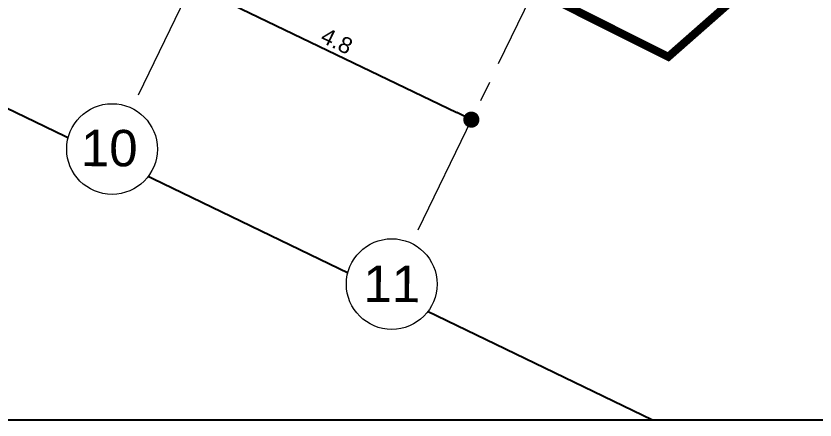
# Model space of a CAD drawing. Header units: metres. Extents: x -466 to 1322, y -1072 to 50.
# Drawn here: x 440.78 to 453.12, y -223.86 to -217.61 of the extents above; entities that cross this region are included whole.
import ezdxf

# ---------------------------------------------------------------- set-up
doc = ezdxf.new("R2010")
doc.units = ezdxf.units.M
doc.set_wipeout_variables(frame=1)
doc.linetypes.add('CENTER2', pattern=[28.575, 19.05, -3.175, 3.175, -3.175])
doc.linetypes.add('OCULTA2', pattern=[0.3, 0.2, -0.1])
for name, color, linetype, lineweight in [('A - TXT 100 -1', 2, 'Continuous', 0), ('A-COTAS', 41, 'Continuous', 0), ('A-EJES', 61, 'CENTER2', 0)]:
    doc.layers.add(name, color=color, linetype=linetype, lineweight=lineweight)
doc.layers.add('AKU_Poligono', color=1, linetype='Continuous')
doc.layers.add('Poligono Fisico', color=3, linetype='Continuous')
doc.layers.add('Hatch escaleras', color=7, linetype='Continuous', lineweight=0, true_color=0x78372d)
doc.styles.get("Standard").update_dxf_attribs({"font": 'arial.ttf'})
doc.styles.add('Style-Arial', font='arial.ttf')
doc.dimstyles.new('ISO-25', dxfattribs={"dimscale": 0.1, "dimtxt": 2.5, "dimasz": 2.5, "dimexe": 1.25, "dimexo": 0.625, "dimtad": 1, "dimdsep": 46, "dimtxsty": 'Standard', "dimblk": 'DOT', "dimcen": 2.5, "dimadec": 0, "dimazin": 0, "dimtfac": 1, "dimtmove": 0, "dimatfit": 3, "dimfxl": 1, "dimarcsym": 0})

# ---------------------------------------------------------------- blocks, each defined once
blk = doc.blocks.new('_Dot')
at = {"color": 0, "linetype": 'ByBlock', "lineweight": -2}
blk.add_line((-0.5, 0), (-1, 0), dxfattribs=at)
at = {"color": 0, "linetype": 'ByBlock', "const_width": 0.5}
blk.add_lwpolyline([(-0.25, 0, 1), (0.25, 0, 1)], format="xyb", close=True, dxfattribs=at)
blk = doc.blocks.new('*D47')
at = {"layer": 'A-COTAS', "color": 0, "lineweight": -2, "transparency": 16777216}
for p, q in [((443.519, -217.065), (443.546, -217.009)), ((443.717, -217.23), (447.588, -219.102)), ((447.838, -219.159), (447.867, -219.098))]:
    blk.add_line(p, q, dxfattribs=at)
at = {"layer": 'Defpoints', "color": 0, "transparency": 16777216}
for p in [(443.491, -217.121), (447.81, -219.216), (447.813, -219.211)]:
    blk.add_point(p, dxfattribs=at)
at = {"layer": 'A-COTAS', "color": 0, "lineweight": -2, "transparency": 16777216, "xscale": 0.25, "yscale": 0.25, "zscale": 0.25}
for p, rotation in [((443.491, -217.121), 154.1983439835458), ((447.813, -219.211), 334.1983439835457)]:
    blk.add_blockref('_Dot', p, dxfattribs=dict(at, rotation=rotation))
at = {"layer": 'A-COTAS', "color": 0, "transparency": 16777216, "insert": (445.735, -217.995), "char_height": 0.25, "attachment_point": 5, "rotation": 334.1983}
blk.add_mtext('4.8', dxfattribs=at)

msp = doc.modelspace()

# ---------------------------------------------------------------- linework, layer by layer
at = {"layer": 'AKU_Poligono'}
msp.add_lwpolyline([(450.612, -223.859), (277.909, -140.365)], dxfattribs=at)
at = {"layer": 'Poligono Fisico', "color": 5, "linetype": 'OCULTA2', "const_width": 0.125}
msp.add_lwpolyline([(450.856, -218.239), (409.06, -197.271), (450.464, -166.41), (465.813, -205.058)], close=True, dxfattribs=at)

# ---------------------------------------------------------------- dimensions: what is measured, and where the dimension line sits
at = {"layer": 'A-COTAS'}
dim = msp.add_linear_dim(base=(447.813, -219.211), p1=(443.491, -217.121), p2=(447.81, -219.216), angle=334.1983, dimstyle='ISO-25', override={"dimtmove": 1}, dxfattribs=at)
dim.commit()
dim.dimension.update_dxf_attribs({"geometry": '*D47', "text_midpoint": (445.735, -217.995)})

# ---------------------------------------------------------------- next in the draw order: wipeouts: each hides what was drawn before it
for points in [[(442.899, -219.958), (442.916, -219.918), (442.93, -219.876), (442.942, -219.834), (442.951, -219.79), (442.958, -219.747), (442.961, -219.703), (442.962, -219.659), (442.961, -219.615), (442.956, -219.571), (442.949, -219.528), (442.939, -219.485), (442.926, -219.443), (442.911, -219.401), (442.893, -219.361), (442.872, -219.322), (442.85, -219.284), (442.824, -219.248), (442.797, -219.214), (442.768, -219.181), (442.736, -219.15), (442.703, -219.121), (442.668, -219.095), (442.631, -219.07), (442.593, -219.048), (442.554, -219.029), (442.513, -219.011), (442.471, -218.997), (442.429, -218.985), (442.386, -218.976), (442.342, -218.969), (442.298, -218.966), (442.254, -218.965), (442.21, -218.967), (442.167, -218.971), (442.123, -218.978), (442.08, -218.988), (442.038, -219.001), (441.997, -219.017), (441.957, -219.034), (441.918, -219.055), (441.88, -219.078), (441.844, -219.103), (441.809, -219.13), (441.776, -219.159), (441.746, -219.191), (441.717, -219.224), (441.69, -219.259), (441.666, -219.296), (441.644, -219.334), (441.624, -219.374), (441.607, -219.414), (441.592, -219.456), (441.581, -219.498), (441.571, -219.541), (441.565, -219.585), (441.561, -219.629), (441.56, -219.673), (441.562, -219.717), (441.567, -219.761), (441.574, -219.804), (441.584, -219.847), (441.597, -219.889), (441.612, -219.93), (441.63, -219.971), (441.65, -220.01), (441.673, -220.047), (441.698, -220.084), (441.725, -220.118), (441.755, -220.151), (441.786, -220.182), (441.82, -220.21), (441.855, -220.237), (441.891, -220.261), (441.93, -220.284), (441.969, -220.303), (442.01, -220.32), (442.051, -220.335), (442.094, -220.347), (442.137, -220.356), (442.18, -220.362), (442.224, -220.366), (442.268, -220.367), (442.312, -220.365), (442.356, -220.361), (442.399, -220.353), (442.442, -220.343), (442.484, -220.331), (442.526, -220.315), (442.566, -220.297), (442.605, -220.277), (442.643, -220.254), (442.679, -220.229), (442.714, -220.202), (442.746, -220.172), (442.777, -220.141), (442.806, -220.107), (442.833, -220.072), (442.857, -220.036), (442.879, -219.998)], [(447.22, -222.047), (447.237, -222.007), (447.252, -221.965), (447.264, -221.923), (447.273, -221.88), (447.279, -221.836), (447.283, -221.792), (447.284, -221.748), (447.282, -221.704), (447.277, -221.66), (447.27, -221.617), (447.26, -221.574), (447.247, -221.532), (447.232, -221.491), (447.214, -221.45), (447.194, -221.411), (447.171, -221.374), (447.146, -221.337), (447.119, -221.303), (447.089, -221.27), (447.058, -221.239), (447.024, -221.211), (446.989, -221.184), (446.953, -221.159), (446.915, -221.137), (446.875, -221.118), (446.834, -221.101), (446.793, -221.086), (446.75, -221.074), (446.707, -221.065), (446.664, -221.059), (446.62, -221.055), (446.576, -221.054), (446.532, -221.056), (446.488, -221.06), (446.445, -221.068), (446.402, -221.078), (446.36, -221.09), (446.318, -221.106), (446.278, -221.124), (446.239, -221.144), (446.201, -221.167), (446.165, -221.192), (446.131, -221.219), (446.098, -221.249), (446.067, -221.28), (446.038, -221.313), (446.012, -221.349), (445.987, -221.385), (445.965, -221.423), (445.945, -221.463), (445.928, -221.503), (445.914, -221.545), (445.902, -221.587), (445.893, -221.63), (445.886, -221.674), (445.883, -221.718), (445.882, -221.762), (445.883, -221.806), (445.888, -221.85), (445.895, -221.893), (445.905, -221.936), (445.918, -221.978), (445.933, -222.02), (445.951, -222.06), (445.972, -222.099), (445.994, -222.137), (446.02, -222.173), (446.047, -222.207), (446.076, -222.24), (446.108, -222.271), (446.141, -222.3), (446.176, -222.326), (446.213, -222.351), (446.251, -222.373), (446.29, -222.392), (446.331, -222.409), (446.373, -222.424), (446.415, -222.436), (446.458, -222.445), (446.502, -222.452), (446.546, -222.455), (446.59, -222.456), (446.634, -222.454), (446.677, -222.45), (446.721, -222.442), (446.764, -222.432), (446.806, -222.42), (446.847, -222.404), (446.888, -222.387), (446.927, -222.366), (446.964, -222.343), (447, -222.318), (447.035, -222.291), (447.068, -222.261), (447.099, -222.23), (447.127, -222.197), (447.154, -222.162), (447.178, -222.125), (447.2, -222.087)]]:
    msp.add_wipeout(points).dxf.layer = 'Hatch escaleras'

# ---------------------------------------------------------------- next in the draw order: linework, layer by layer
msp.add_lwpolyline([(396.914, -161.589), (488.557, -161.589), (488.557, -223.859), (396.914, -223.859)], close=True)
at = {"layer": 'A - TXT 100 -1'}
for centre in [(442.261, -219.666), (446.583, -221.755)]:
    msp.add_circle(centre, 0.701, dxfattribs=at)
at = {"layer": 'A-EJES', "ltscale": 0.1}
for p, q in [((448.468, -206.828), (442.577, -219.012)), ((452.789, -208.917), (446.899, -221.101))]:
    msp.add_line(p, q, dxfattribs=at)

# ---------------------------------------------------------------- next in the draw order: texts
at = {"layer": 'A - TXT 100 -1', "style": 'Style-Arial'}
for s, p in [('10', (441.779, -219.93)), ('11', (446.145, -222.031))]:
    msp.add_text(s, height=0.5637, rotation=359.7227, dxfattribs=at).set_placement(p)

doc.saveas('drawing.dxf')
